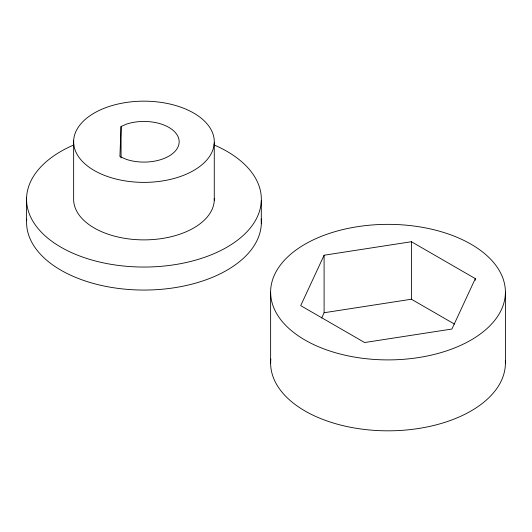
<?xml version="1.0" encoding="UTF-8"?>
<svg xmlns="http://www.w3.org/2000/svg" width="532" height="532" viewBox="0 0 532 532"><rect width="100%" height="100%" fill="white"/><g stroke="black" fill="none" stroke-linecap="round" stroke-linejoin="round"><path stroke-width="0.8" d="M121.07 126.503L119.9 156.521L126.35 159.374A35.218 20.329 0 0 0 179.171 141.771A35.218 20.329 0 0 0 126.35 124.162L121.07 126.503L121.07 157.977M324.101 255.227L300.706 305.634L364.62 342.535L451.927 329.029L475.322 278.622L411.409 241.721L324.101 255.227L324.101 312.736L321.654 318.003M324.101 312.736L411.409 299.23L454.494 324.108M505.4 292.128A117.386 67.77 0 0 1 329.321 350.821A117.386 67.77 0 0 1 329.321 233.435A117.386 67.77 0 0 1 505.4 292.128L505.4 363.057M475.322 278.622L475.322 280.264M411.409 241.721L411.409 299.23M270.628 292.128L270.628 363.057M261.312 200.797L261.312 223.799M214.27 142.682A70.33 40.605 0 0 1 107.431 176.471A70.33 40.605 0 0 1 110.171 106.154A70.33 40.605 0 0 1 214.27 142.682L214.27 200.192M73.642 140.86L73.642 198.363A70.33 40.605 0 0 0 143.693 239.879A70.33 40.605 0 0 0 214.283 198.669M26.6 197.758L26.6 220.76M261.205 218.965A117.386 67.77 0 0 1 144.119 290.053A117.386 67.77 0 0 1 26.693 219.151M213.917 144.857A117.386 67.77 0 0 1 230.968 244.767A117.386 67.77 0 0 1 57.077 244.853A117.386 67.77 0 0 1 73.835 144.923M505.327 360.636A117.386 67.77 0 0 1 386.618 430.82A117.386 67.77 0 0 1 270.835 359.027"/></g></svg>
